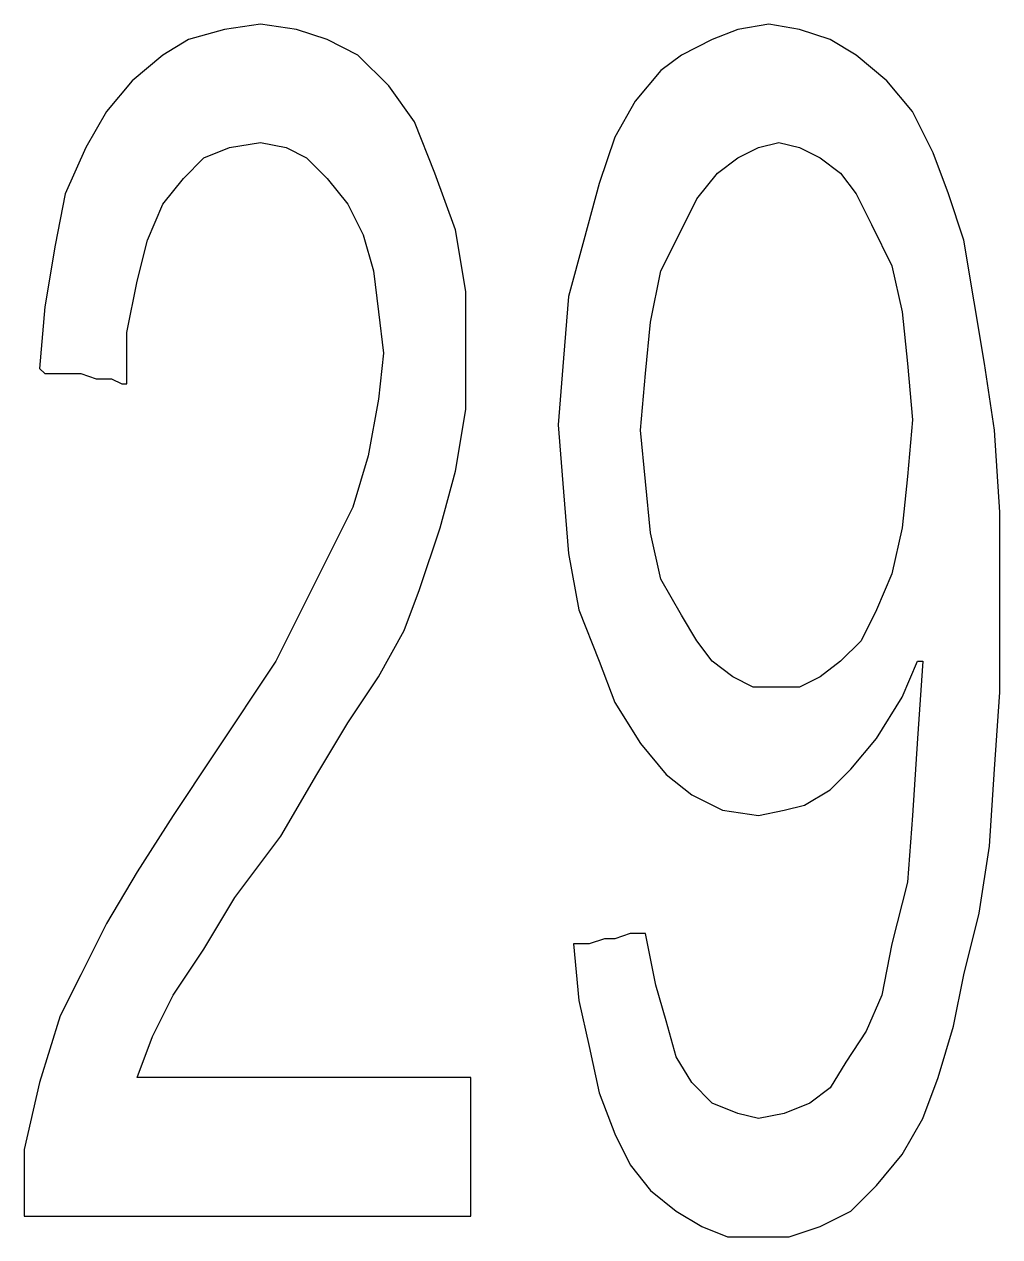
# Model space of a CAD drawing. Header units: centimetres. Extents: x -21.3 to 5.3, y 0.3 to 10.2.
# Drawn here: x -2.915 to -2.433, y 3.786 to 4.386 of the extents above; entities that cross this region are included whole.
import ezdxf

# ---------------------------------------------------------------- set-up
doc = ezdxf.new("R2010")
doc.units = ezdxf.units.CM
doc.header["$MEASUREMENT"] = 0
doc.layers.add('Layer 1', color=7, linetype='Continuous')

msp = doc.modelspace()

# ---------------------------------------------------------------- linework, layer by layer
at = {"layer": 'Layer 1', "color": 1}
for points, knots in [([(-2.6944, 3.79649), (-2.6944, 3.79649), (-2.69694, 3.79649), (-2.69694, 3.79649), (-2.69694, 3.79649), (-2.69694, 3.79649), (-2.70456, 3.79649), (-2.70456, 3.79649), (-2.70456, 3.79649), (-2.70456, 3.79649), (-2.71218, 3.79649), (-2.71218, 3.79649), (-2.71218, 3.79649), (-2.71218, 3.79649), (-2.72742, 3.79649), (-2.72742, 3.79649), (-2.72742, 3.79649), (-2.72742, 3.79649), (-2.74266, 3.79649), (-2.74266, 3.79649), (-2.74266, 3.79649), (-2.74266, 3.79649), (-2.7579, 3.79649), (-2.7579, 3.79649), (-2.7579, 3.79649), (-2.7579, 3.79649), (-2.77822, 3.79649), (-2.77822, 3.79649), (-2.77822, 3.79649), (-2.77822, 3.79649), (-2.79346, 3.79649), (-2.79346, 3.79649), (-2.79346, 3.79649), (-2.79346, 3.79649), (-2.81378, 3.79649), (-2.81378, 3.79649), (-2.81378, 3.79649), (-2.81378, 3.79649), (-2.8341, 3.79649), (-2.8341, 3.79649), (-2.8341, 3.79649), (-2.8341, 3.79649), (-2.85188, 3.79649), (-2.85188, 3.79649), (-2.85188, 3.79649), (-2.85188, 3.79649), (-2.86966, 3.79649), (-2.86966, 3.79649), (-2.86966, 3.79649), (-2.86966, 3.79649), (-2.8849, 3.79649), (-2.8849, 3.79649), (-2.8849, 3.79649), (-2.8849, 3.79649), (-2.8976, 3.79649), (-2.8976, 3.79649), (-2.8976, 3.79649), (-2.8976, 3.79649), (-2.90776, 3.79649), (-2.90776, 3.79649), (-2.90776, 3.79649), (-2.90776, 3.79649), (-2.91284, 3.79649), (-2.91284, 3.79649), (-2.91284, 3.79649), (-2.91284, 3.79649), (-2.91538, 3.79649), (-2.91538, 3.79649), (-2.91538, 3.79649), (-2.91538, 3.79649), (-2.91538, 3.79649), (-2.91538, 3.79649), (-2.91538, 3.79649), (-2.91538, 3.79649), (-2.91538, 3.82951), (-2.91538, 3.82951), (-2.91538, 3.82951), (-2.91538, 3.82951), (-2.90776, 3.86253), (-2.90776, 3.86253), (-2.90776, 3.86253), (-2.90776, 3.86253), (-2.8976, 3.89555), (-2.8976, 3.89555), (-2.8976, 3.89555), (-2.8976, 3.89555), (-2.8976, 3.89555), (-2.8976, 3.89555), (-2.8976, 3.89555), (-2.8976, 3.89555), (-2.88744, 3.91587), (-2.88744, 3.91587), (-2.88744, 3.91587), (-2.88744, 3.91587), (-2.87474, 3.94127), (-2.87474, 3.94127), (-2.87474, 3.94127), (-2.87474, 3.94127), (-2.8595, 3.96667), (-2.8595, 3.96667), (-2.8595, 3.96667), (-2.8595, 3.96667), (-2.84172, 3.99461), (-2.84172, 3.99461), (-2.84172, 3.99461), (-2.84172, 3.99461), (-2.8214, 4.02509), (-2.8214, 4.02509), (-2.8214, 4.02509), (-2.8214, 4.02509), (-2.8214, 4.02509), (-2.8214, 4.02509), (-2.8214, 4.02509), (-2.8214, 4.02509), (-2.79092, 4.07081), (-2.79092, 4.07081), (-2.79092, 4.07081), (-2.79092, 4.07081), (-2.76552, 4.12161), (-2.76552, 4.12161), (-2.76552, 4.12161), (-2.76552, 4.12161), (-2.76552, 4.12161), (-2.76552, 4.12161), (-2.76552, 4.12161), (-2.76552, 4.12161), (-2.75282, 4.14701), (-2.75282, 4.14701), (-2.75282, 4.14701), (-2.75282, 4.14701), (-2.7452, 4.17241), (-2.7452, 4.17241), (-2.7452, 4.17241), (-2.7452, 4.17241), (-2.74012, 4.20035), (-2.74012, 4.20035), (-2.74012, 4.20035), (-2.74012, 4.20035), (-2.73758, 4.22321), (-2.73758, 4.22321), (-2.73758, 4.22321), (-2.73758, 4.22321), (-2.73758, 4.22321), (-2.73758, 4.22321), (-2.73758, 4.22321), (-2.73758, 4.22321), (-2.74012, 4.24353), (-2.74012, 4.24353), (-2.74012, 4.24353), (-2.74012, 4.24353), (-2.74266, 4.26385), (-2.74266, 4.26385), (-2.74266, 4.26385), (-2.74266, 4.26385), (-2.74774, 4.28163), (-2.74774, 4.28163), (-2.74774, 4.28163), (-2.74774, 4.28163), (-2.75536, 4.29687), (-2.75536, 4.29687), (-2.75536, 4.29687), (-2.75536, 4.29687), (-2.75536, 4.29687), (-2.75536, 4.29687), (-2.75536, 4.29687), (-2.75536, 4.29687), (-2.76552, 4.30957), (-2.76552, 4.30957), (-2.76552, 4.30957), (-2.76552, 4.30957), (-2.77568, 4.31973), (-2.77568, 4.31973), (-2.77568, 4.31973), (-2.77568, 4.31973), (-2.78584, 4.32481), (-2.78584, 4.32481), (-2.78584, 4.32481), (-2.78584, 4.32481), (-2.79854, 4.32735), (-2.79854, 4.32735), (-2.79854, 4.32735), (-2.79854, 4.32735), (-2.79854, 4.32735), (-2.79854, 4.32735), (-2.79854, 4.32735), (-2.79854, 4.32735), (-2.81378, 4.32481), (-2.81378, 4.32481), (-2.81378, 4.32481), (-2.81378, 4.32481), (-2.82648, 4.31973), (-2.82648, 4.31973), (-2.82648, 4.31973), (-2.82648, 4.31973), (-2.83664, 4.30957), (-2.83664, 4.30957), (-2.83664, 4.30957), (-2.83664, 4.30957), (-2.8468, 4.29687), (-2.8468, 4.29687), (-2.8468, 4.29687), (-2.8468, 4.29687), (-2.8468, 4.29687), (-2.8468, 4.29687), (-2.8468, 4.29687), (-2.8468, 4.29687), (-2.85442, 4.27909), (-2.85442, 4.27909), (-2.85442, 4.27909), (-2.85442, 4.27909), (-2.8595, 4.25877), (-2.8595, 4.25877), (-2.8595, 4.25877), (-2.8595, 4.25877), (-2.86458, 4.23337), (-2.86458, 4.23337), (-2.86458, 4.23337), (-2.86458, 4.23337), (-2.86458, 4.20797), (-2.86458, 4.20797), (-2.86458, 4.20797), (-2.86458, 4.20797), (-2.86458, 4.20797), (-2.86458, 4.20797), (-2.86458, 4.20797), (-2.86458, 4.20797), (-2.86712, 4.20797), (-2.86712, 4.20797), (-2.86712, 4.20797), (-2.86712, 4.20797), (-2.8722, 4.21051), (-2.8722, 4.21051), (-2.8722, 4.21051), (-2.8722, 4.21051), (-2.87982, 4.21051), (-2.87982, 4.21051), (-2.87982, 4.21051), (-2.87982, 4.21051), (-2.88744, 4.21305), (-2.88744, 4.21305), (-2.88744, 4.21305), (-2.88744, 4.21305), (-2.89506, 4.21305), (-2.89506, 4.21305), (-2.89506, 4.21305), (-2.89506, 4.21305), (-2.90268, 4.21305), (-2.90268, 4.21305), (-2.90268, 4.21305), (-2.90268, 4.21305), (-2.90522, 4.21305), (-2.90522, 4.21305), (-2.90522, 4.21305), (-2.90522, 4.21305), (-2.90776, 4.21559), (-2.90776, 4.21559), (-2.90776, 4.21559), (-2.90776, 4.21559), (-2.90776, 4.21559), (-2.90776, 4.21559), (-2.90776, 4.21559), (-2.90776, 4.21559), (-2.90522, 4.24607), (-2.90522, 4.24607), (-2.90522, 4.24607), (-2.90522, 4.24607), (-2.90014, 4.27655), (-2.90014, 4.27655), (-2.90014, 4.27655), (-2.90014, 4.27655), (-2.89506, 4.30195), (-2.89506, 4.30195), (-2.89506, 4.30195), (-2.89506, 4.30195), (-2.8849, 4.32481), (-2.8849, 4.32481), (-2.8849, 4.32481), (-2.8849, 4.32481), (-2.87474, 4.34259), (-2.87474, 4.34259), (-2.87474, 4.34259), (-2.87474, 4.34259), (-2.87474, 4.34259), (-2.87474, 4.34259), (-2.87474, 4.34259), (-2.87474, 4.34259), (-2.86204, 4.35783), (-2.86204, 4.35783), (-2.86204, 4.35783), (-2.86204, 4.35783), (-2.8468, 4.37053), (-2.8468, 4.37053), (-2.8468, 4.37053), (-2.8468, 4.37053), (-2.8341, 4.37815), (-2.8341, 4.37815), (-2.8341, 4.37815), (-2.8341, 4.37815), (-2.81632, 4.38323), (-2.81632, 4.38323), (-2.81632, 4.38323), (-2.81632, 4.38323), (-2.79854, 4.38577), (-2.79854, 4.38577), (-2.79854, 4.38577), (-2.79854, 4.38577), (-2.79854, 4.38577), (-2.79854, 4.38577), (-2.79854, 4.38577), (-2.79854, 4.38577), (-2.78076, 4.38323), (-2.78076, 4.38323), (-2.78076, 4.38323), (-2.78076, 4.38323), (-2.76552, 4.37815), (-2.76552, 4.37815), (-2.76552, 4.37815), (-2.76552, 4.37815), (-2.75028, 4.37053), (-2.75028, 4.37053), (-2.75028, 4.37053), (-2.75028, 4.37053), (-2.73504, 4.35529), (-2.73504, 4.35529), (-2.73504, 4.35529), (-2.73504, 4.35529), (-2.72234, 4.33751), (-2.72234, 4.33751), (-2.72234, 4.33751), (-2.72234, 4.33751), (-2.72234, 4.33751), (-2.72234, 4.33751), (-2.72234, 4.33751), (-2.72234, 4.33751), (-2.71218, 4.31211), (-2.71218, 4.31211), (-2.71218, 4.31211), (-2.71218, 4.31211), (-2.70202, 4.28417), (-2.70202, 4.28417), (-2.70202, 4.28417), (-2.70202, 4.28417), (-2.69694, 4.25369), (-2.69694, 4.25369), (-2.69694, 4.25369), (-2.69694, 4.25369), (-2.69694, 4.22067), (-2.69694, 4.22067), (-2.69694, 4.22067), (-2.69694, 4.22067), (-2.69694, 4.22067), (-2.69694, 4.22067), (-2.69694, 4.22067), (-2.69694, 4.22067), (-2.69694, 4.19527), (-2.69694, 4.19527), (-2.69694, 4.19527), (-2.69694, 4.19527), (-2.70202, 4.16479), (-2.70202, 4.16479), (-2.70202, 4.16479), (-2.70202, 4.16479), (-2.70964, 4.13685), (-2.70964, 4.13685), (-2.70964, 4.13685), (-2.70964, 4.13685), (-2.7198, 4.10637), (-2.7198, 4.10637), (-2.7198, 4.10637), (-2.7198, 4.10637), (-2.7198, 4.10637), (-2.7198, 4.10637), (-2.7198, 4.10637), (-2.7198, 4.10637), (-2.72742, 4.08605), (-2.72742, 4.08605), (-2.72742, 4.08605), (-2.72742, 4.08605), (-2.74012, 4.06319), (-2.74012, 4.06319), (-2.74012, 4.06319), (-2.74012, 4.06319), (-2.75536, 4.04033), (-2.75536, 4.04033), (-2.75536, 4.04033), (-2.75536, 4.04033), (-2.7706, 4.01493), (-2.7706, 4.01493), (-2.7706, 4.01493), (-2.7706, 4.01493), (-2.78838, 3.98445), (-2.78838, 3.98445), (-2.78838, 3.98445), (-2.78838, 3.98445), (-2.81124, 3.95397), (-2.81124, 3.95397), (-2.81124, 3.95397), (-2.81124, 3.95397), (-2.81124, 3.95397), (-2.81124, 3.95397), (-2.81124, 3.95397), (-2.81124, 3.95397), (-2.81124, 3.95397), (-2.81124, 3.95397), (-2.81124, 3.95397), (-2.81124, 3.95397), (-2.82648, 3.92857), (-2.82648, 3.92857), (-2.82648, 3.92857), (-2.82648, 3.92857), (-2.84172, 3.90571), (-2.84172, 3.90571), (-2.84172, 3.90571), (-2.84172, 3.90571), (-2.85188, 3.88539), (-2.85188, 3.88539), (-2.85188, 3.88539), (-2.85188, 3.88539), (-2.8595, 3.86507), (-2.8595, 3.86507), (-2.8595, 3.86507), (-2.8595, 3.86507), (-2.8595, 3.86507), (-2.8595, 3.86507), (-2.8595, 3.86507), (-2.8595, 3.86507), (-2.85696, 3.86507), (-2.85696, 3.86507), (-2.85696, 3.86507), (-2.85696, 3.86507), (-2.84934, 3.86507), (-2.84934, 3.86507), (-2.84934, 3.86507), (-2.84934, 3.86507), (-2.84172, 3.86507), (-2.84172, 3.86507), (-2.84172, 3.86507), (-2.84172, 3.86507), (-2.82902, 3.86507), (-2.82902, 3.86507), (-2.82902, 3.86507), (-2.82902, 3.86507), (-2.81632, 3.86507), (-2.81632, 3.86507), (-2.81632, 3.86507), (-2.81632, 3.86507), (-2.80108, 3.86507), (-2.80108, 3.86507), (-2.80108, 3.86507), (-2.80108, 3.86507), (-2.7833, 3.86507), (-2.7833, 3.86507), (-2.7833, 3.86507), (-2.7833, 3.86507), (-2.7706, 3.86507), (-2.7706, 3.86507), (-2.7706, 3.86507), (-2.7706, 3.86507), (-2.75282, 3.86507), (-2.75282, 3.86507), (-2.75282, 3.86507), (-2.75282, 3.86507), (-2.73758, 3.86507), (-2.73758, 3.86507), (-2.73758, 3.86507), (-2.73758, 3.86507), (-2.72488, 3.86507), (-2.72488, 3.86507), (-2.72488, 3.86507), (-2.72488, 3.86507), (-2.71218, 3.86507), (-2.71218, 3.86507), (-2.71218, 3.86507), (-2.71218, 3.86507), (-2.70202, 3.86507), (-2.70202, 3.86507), (-2.70202, 3.86507), (-2.70202, 3.86507), (-2.69694, 3.86507), (-2.69694, 3.86507), (-2.69694, 3.86507), (-2.69694, 3.86507), (-2.6944, 3.86507), (-2.6944, 3.86507), (-2.6944, 3.86507), (-2.6944, 3.86507), (-2.6944, 3.86507), (-2.6944, 3.86507), (-2.6944, 3.86507), (-2.6944, 3.86507), (-2.6944, 3.86507), (-2.6944, 3.86507), (-2.6944, 3.86507), (-2.6944, 3.86507), (-2.6944, 3.86507), (-2.6944, 3.86507), (-2.6944, 3.86507), (-2.6944, 3.86507), (-2.6944, 3.85999), (-2.6944, 3.85999), (-2.6944, 3.85999), (-2.6944, 3.85999), (-2.6944, 3.84983), (-2.6944, 3.84983), (-2.6944, 3.84983), (-2.6944, 3.84983), (-2.6944, 3.84221), (-2.6944, 3.84221), (-2.6944, 3.84221), (-2.6944, 3.84221), (-2.6944, 3.83205), (-2.6944, 3.83205), (-2.6944, 3.83205), (-2.6944, 3.83205), (-2.6944, 3.81935), (-2.6944, 3.81935), (-2.6944, 3.81935), (-2.6944, 3.81935), (-2.6944, 3.81173), (-2.6944, 3.81173), (-2.6944, 3.81173), (-2.6944, 3.81173), (-2.6944, 3.80157), (-2.6944, 3.80157), (-2.6944, 3.80157), (-2.6944, 3.80157), (-2.6944, 3.79649), (-2.6944, 3.79649), (-2.6944, 3.79649), (-2.6944, 3.79649), (-2.6944, 3.79649), (-2.6944, 3.79649), (-2.6944, 3.79649), (-2.6944, 3.79649), (-2.6944, 3.79649), (-2.6944, 3.79649)], [0, 0, 0, 0, 0.007463, 0.007463, 0.007463, 0.007463, 0.014925, 0.014925, 0.014925, 0.014925, 0.022388, 0.022388, 0.022388, 0.022388, 0.029851, 0.029851, 0.029851, 0.029851, 0.037313, 0.037313, 0.037313, 0.037313, 0.044776, 0.044776, 0.044776, 0.044776, 0.052239, 0.052239, 0.052239, 0.052239, 0.059701, 0.059701, 0.059701, 0.059701, 0.067164, 0.067164, 0.067164, 0.067164, 0.074627, 0.074627, 0.074627, 0.074627, 0.08209, 0.08209, 0.08209, 0.08209, 0.089552, 0.089552, 0.089552, 0.089552, 0.097015, 0.097015, 0.097015, 0.097015, 0.104478, 0.104478, 0.104478, 0.104478, 0.11194, 0.11194, 0.11194, 0.11194, 0.119403, 0.119403, 0.119403, 0.119403, 0.126866, 0.126866, 0.126866, 0.126866, 0.134328, 0.134328, 0.134328, 0.134328, 0.141791, 0.141791, 0.141791, 0.141791, 0.149254, 0.149254, 0.149254, 0.149254, 0.156716, 0.156716, 0.156716, 0.156716, 0.164179, 0.164179, 0.164179, 0.164179, 0.171642, 0.171642, 0.171642, 0.171642, 0.179104, 0.179104, 0.179104, 0.179104, 0.186567, 0.186567, 0.186567, 0.186567, 0.19403, 0.19403, 0.19403, 0.19403, 0.201493, 0.201493, 0.201493, 0.201493, 0.208955, 0.208955, 0.208955, 0.208955, 0.216418, 0.216418, 0.216418, 0.216418, 0.223881, 0.223881, 0.223881, 0.223881, 0.231343, 0.231343, 0.231343, 0.231343, 0.238806, 0.238806, 0.238806, 0.238806, 0.246269, 0.246269, 0.246269, 0.246269, 0.253731, 0.253731, 0.253731, 0.253731, 0.261194, 0.261194, 0.261194, 0.261194, 0.268657, 0.268657, 0.268657, 0.268657, 0.276119, 0.276119, 0.276119, 0.276119, 0.283582, 0.283582, 0.283582, 0.283582, 0.291045, 0.291045, 0.291045, 0.291045, 0.298507, 0.298507, 0.298507, 0.298507, 0.30597, 0.30597, 0.30597, 0.30597, 0.313433, 0.313433, 0.313433, 0.313433, 0.320896, 0.320896, 0.320896, 0.320896, 0.328358, 0.328358, 0.328358, 0.328358, 0.335821, 0.335821, 0.335821, 0.335821, 0.343284, 0.343284, 0.343284, 0.343284, 0.350746, 0.350746, 0.350746, 0.350746, 0.358209, 0.358209, 0.358209, 0.358209, 0.365672, 0.365672, 0.365672, 0.365672, 0.373134, 0.373134, 0.373134, 0.373134, 0.380597, 0.380597, 0.380597, 0.380597, 0.38806, 0.38806, 0.38806, 0.38806, 0.395522, 0.395522, 0.395522, 0.395522, 0.402985, 0.402985, 0.402985, 0.402985, 0.410448, 0.410448, 0.410448, 0.410448, 0.41791, 0.41791, 0.41791, 0.41791, 0.425373, 0.425373, 0.425373, 0.425373, 0.432836, 0.432836, 0.432836, 0.432836, 0.440299, 0.440299, 0.440299, 0.440299, 0.447761, 0.447761, 0.447761, 0.447761, 0.455224, 0.455224, 0.455224, 0.455224, 0.462687, 0.462687, 0.462687, 0.462687, 0.470149, 0.470149, 0.470149, 0.470149, 0.477612, 0.477612, 0.477612, 0.477612, 0.485075, 0.485075, 0.485075, 0.485075, 0.492537, 0.492537, 0.492537, 0.492537, 0.5, 0.5, 0.5, 0.5, 0.507463, 0.507463, 0.507463, 0.507463, 0.514925, 0.514925, 0.514925, 0.514925, 0.522388, 0.522388, 0.522388, 0.522388, 0.529851, 0.529851, 0.529851, 0.529851, 0.537313, 0.537313, 0.537313, 0.537313, 0.544776, 0.544776, 0.544776, 0.544776, 0.552239, 0.552239, 0.552239, 0.552239, 0.559701, 0.559701, 0.559701, 0.559701, 0.567164, 0.567164, 0.567164, 0.567164, 0.574627, 0.574627, 0.574627, 0.574627, 0.58209, 0.58209, 0.58209, 0.58209, 0.589552, 0.589552, 0.589552, 0.589552, 0.597015, 0.597015, 0.597015, 0.597015, 0.604478, 0.604478, 0.604478, 0.604478, 0.61194, 0.61194, 0.61194, 0.61194, 0.619403, 0.619403, 0.619403, 0.619403, 0.626866, 0.626866, 0.626866, 0.626866, 0.634328, 0.634328, 0.634328, 0.634328, 0.641791, 0.641791, 0.641791, 0.641791, 0.649254, 0.649254, 0.649254, 0.649254, 0.656716, 0.656716, 0.656716, 0.656716, 0.664179, 0.664179, 0.664179, 0.664179, 0.671642, 0.671642, 0.671642, 0.671642, 0.679104, 0.679104, 0.679104, 0.679104, 0.686567, 0.686567, 0.686567, 0.686567, 0.69403, 0.69403, 0.69403, 0.69403, 0.701493, 0.701493, 0.701493, 0.701493, 0.708955, 0.708955, 0.708955, 0.708955, 0.716418, 0.716418, 0.716418, 0.716418, 0.723881, 0.723881, 0.723881, 0.723881, 0.731343, 0.731343, 0.731343, 0.731343, 0.738806, 0.738806, 0.738806, 0.738806, 0.746269, 0.746269, 0.746269, 0.746269, 0.753731, 0.753731, 0.753731, 0.753731, 0.761194, 0.761194, 0.761194, 0.761194, 0.768657, 0.768657, 0.768657, 0.768657, 0.776119, 0.776119, 0.776119, 0.776119, 0.783582, 0.783582, 0.783582, 0.783582, 0.791045, 0.791045, 0.791045, 0.791045, 0.798507, 0.798507, 0.798507, 0.798507, 0.80597, 0.80597, 0.80597, 0.80597, 0.813433, 0.813433, 0.813433, 0.813433, 0.820896, 0.820896, 0.820896, 0.820896, 0.828358, 0.828358, 0.828358, 0.828358, 0.835821, 0.835821, 0.835821, 0.835821, 0.843284, 0.843284, 0.843284, 0.843284, 0.850746, 0.850746, 0.850746, 0.850746, 0.858209, 0.858209, 0.858209, 0.858209, 0.865672, 0.865672, 0.865672, 0.865672, 0.873134, 0.873134, 0.873134, 0.873134, 0.880597, 0.880597, 0.880597, 0.880597, 0.88806, 0.88806, 0.88806, 0.88806, 0.895522, 0.895522, 0.895522, 0.895522, 0.902985, 0.902985, 0.902985, 0.902985, 0.910448, 0.910448, 0.910448, 0.910448, 0.91791, 0.91791, 0.91791, 0.91791, 0.925373, 0.925373, 0.925373, 0.925373, 0.932836, 0.932836, 0.932836, 0.932836, 0.940299, 0.940299, 0.940299, 0.940299, 0.947761, 0.947761, 0.947761, 0.947761, 0.955224, 0.955224, 0.955224, 0.955224, 0.962687, 0.962687, 0.962687, 0.962687, 0.970149, 0.970149, 0.970149, 0.970149, 0.977612, 0.977612, 0.977612, 0.977612, 0.985075, 0.985075, 0.985075, 0.985075, 0.992537, 0.992537, 0.992537, 0.992537, 1, 1, 1, 1]), ([(-2.47342, 4.07081), (-2.47342, 4.07081), (-2.48104, 4.05303), (-2.48104, 4.05303), (-2.48104, 4.05303), (-2.48104, 4.05303), (-2.49374, 4.03271), (-2.49374, 4.03271), (-2.49374, 4.03271), (-2.49374, 4.03271), (-2.50644, 4.01747), (-2.50644, 4.01747), (-2.50644, 4.01747), (-2.50644, 4.01747), (-2.50644, 4.01747), (-2.50644, 4.01747), (-2.50644, 4.01747), (-2.50644, 4.01747), (-2.5166, 4.00731), (-2.5166, 4.00731), (-2.5166, 4.00731), (-2.5166, 4.00731), (-2.5293, 3.99969), (-2.5293, 3.99969), (-2.5293, 3.99969), (-2.5293, 3.99969), (-2.53946, 3.99715), (-2.53946, 3.99715), (-2.53946, 3.99715), (-2.53946, 3.99715), (-2.55216, 3.99461), (-2.55216, 3.99461), (-2.55216, 3.99461), (-2.55216, 3.99461), (-2.55216, 3.99461), (-2.55216, 3.99461), (-2.55216, 3.99461), (-2.55216, 3.99461), (-2.56994, 3.99715), (-2.56994, 3.99715), (-2.56994, 3.99715), (-2.56994, 3.99715), (-2.58518, 4.00477), (-2.58518, 4.00477), (-2.58518, 4.00477), (-2.58518, 4.00477), (-2.59788, 4.01493), (-2.59788, 4.01493), (-2.59788, 4.01493), (-2.59788, 4.01493), (-2.61058, 4.03017), (-2.61058, 4.03017), (-2.61058, 4.03017), (-2.61058, 4.03017), (-2.62328, 4.05049), (-2.62328, 4.05049), (-2.62328, 4.05049), (-2.62328, 4.05049), (-2.62328, 4.05049), (-2.62328, 4.05049), (-2.62328, 4.05049), (-2.62328, 4.05049), (-2.6309, 4.07081), (-2.6309, 4.07081), (-2.6309, 4.07081), (-2.6309, 4.07081), (-2.64106, 4.09621), (-2.64106, 4.09621), (-2.64106, 4.09621), (-2.64106, 4.09621), (-2.64614, 4.12415), (-2.64614, 4.12415), (-2.64614, 4.12415), (-2.64614, 4.12415), (-2.64868, 4.15463), (-2.64868, 4.15463), (-2.64868, 4.15463), (-2.64868, 4.15463), (-2.65122, 4.18765), (-2.65122, 4.18765), (-2.65122, 4.18765), (-2.65122, 4.18765), (-2.65122, 4.18765), (-2.65122, 4.18765), (-2.65122, 4.18765), (-2.65122, 4.18765), (-2.64868, 4.22067), (-2.64868, 4.22067), (-2.64868, 4.22067), (-2.64868, 4.22067), (-2.64614, 4.25115), (-2.64614, 4.25115), (-2.64614, 4.25115), (-2.64614, 4.25115), (-2.63852, 4.27909), (-2.63852, 4.27909), (-2.63852, 4.27909), (-2.63852, 4.27909), (-2.6309, 4.30703), (-2.6309, 4.30703), (-2.6309, 4.30703), (-2.6309, 4.30703), (-2.62328, 4.32989), (-2.62328, 4.32989), (-2.62328, 4.32989), (-2.62328, 4.32989), (-2.62328, 4.32989), (-2.62328, 4.32989), (-2.62328, 4.32989), (-2.62328, 4.32989), (-2.61312, 4.34767), (-2.61312, 4.34767), (-2.61312, 4.34767), (-2.61312, 4.34767), (-2.60042, 4.36291), (-2.60042, 4.36291), (-2.60042, 4.36291), (-2.60042, 4.36291), (-2.59026, 4.37053), (-2.59026, 4.37053), (-2.59026, 4.37053), (-2.59026, 4.37053), (-2.57502, 4.37815), (-2.57502, 4.37815), (-2.57502, 4.37815), (-2.57502, 4.37815), (-2.56232, 4.38323), (-2.56232, 4.38323), (-2.56232, 4.38323), (-2.56232, 4.38323), (-2.54708, 4.38577), (-2.54708, 4.38577), (-2.54708, 4.38577), (-2.54708, 4.38577), (-2.54708, 4.38577), (-2.54708, 4.38577), (-2.54708, 4.38577), (-2.54708, 4.38577), (-2.54708, 4.38577), (-2.54708, 4.38577), (-2.54708, 4.38577), (-2.54708, 4.38577), (-2.53184, 4.38323), (-2.53184, 4.38323), (-2.53184, 4.38323), (-2.53184, 4.38323), (-2.5166, 4.37815), (-2.5166, 4.37815), (-2.5166, 4.37815), (-2.5166, 4.37815), (-2.5039, 4.37053), (-2.5039, 4.37053), (-2.5039, 4.37053), (-2.5039, 4.37053), (-2.48866, 4.35783), (-2.48866, 4.35783), (-2.48866, 4.35783), (-2.48866, 4.35783), (-2.47596, 4.34259), (-2.47596, 4.34259), (-2.47596, 4.34259), (-2.47596, 4.34259), (-2.4658, 4.32227), (-2.4658, 4.32227), (-2.4658, 4.32227), (-2.4658, 4.32227), (-2.4658, 4.32227), (-2.4658, 4.32227), (-2.4658, 4.32227), (-2.4658, 4.32227), (-2.4658, 4.32227), (-2.4658, 4.32227), (-2.4658, 4.32227), (-2.4658, 4.32227), (-2.45818, 4.30195), (-2.45818, 4.30195), (-2.45818, 4.30195), (-2.45818, 4.30195), (-2.45056, 4.27909), (-2.45056, 4.27909), (-2.45056, 4.27909), (-2.45056, 4.27909), (-2.44548, 4.24861), (-2.44548, 4.24861), (-2.44548, 4.24861), (-2.44548, 4.24861), (-2.4404, 4.21813), (-2.4404, 4.21813), (-2.4404, 4.21813), (-2.4404, 4.21813), (-2.43532, 4.18511), (-2.43532, 4.18511), (-2.43532, 4.18511), (-2.43532, 4.18511), (-2.43278, 4.14447), (-2.43278, 4.14447), (-2.43278, 4.14447), (-2.43278, 4.14447), (-2.43278, 4.10129), (-2.43278, 4.10129), (-2.43278, 4.10129), (-2.43278, 4.10129), (-2.43278, 4.10129), (-2.43278, 4.10129), (-2.43278, 4.10129), (-2.43278, 4.10129), (-2.43278, 4.10129), (-2.43278, 4.10129), (-2.43278, 4.10129), (-2.43278, 4.10129), (-2.43278, 4.05557), (-2.43278, 4.05557), (-2.43278, 4.05557), (-2.43278, 4.05557), (-2.43532, 4.01747), (-2.43532, 4.01747), (-2.43532, 4.01747), (-2.43532, 4.01747), (-2.43786, 3.97937), (-2.43786, 3.97937), (-2.43786, 3.97937), (-2.43786, 3.97937), (-2.44294, 3.94635), (-2.44294, 3.94635), (-2.44294, 3.94635), (-2.44294, 3.94635), (-2.45056, 3.91587), (-2.45056, 3.91587), (-2.45056, 3.91587), (-2.45056, 3.91587), (-2.45564, 3.89047), (-2.45564, 3.89047), (-2.45564, 3.89047), (-2.45564, 3.89047), (-2.46326, 3.86507), (-2.46326, 3.86507), (-2.46326, 3.86507), (-2.46326, 3.86507), (-2.46326, 3.86507), (-2.46326, 3.86507), (-2.46326, 3.86507), (-2.46326, 3.86507), (-2.46326, 3.86507), (-2.46326, 3.86507), (-2.46326, 3.86507), (-2.46326, 3.86507), (-2.47088, 3.84475), (-2.47088, 3.84475), (-2.47088, 3.84475), (-2.47088, 3.84475), (-2.48104, 3.82697), (-2.48104, 3.82697), (-2.48104, 3.82697), (-2.48104, 3.82697), (-2.49374, 3.81173), (-2.49374, 3.81173), (-2.49374, 3.81173), (-2.49374, 3.81173), (-2.50644, 3.79903), (-2.50644, 3.79903), (-2.50644, 3.79903), (-2.50644, 3.79903), (-2.52168, 3.79141), (-2.52168, 3.79141), (-2.52168, 3.79141), (-2.52168, 3.79141), (-2.53692, 3.78633), (-2.53692, 3.78633), (-2.53692, 3.78633), (-2.53692, 3.78633), (-2.55216, 3.78633), (-2.55216, 3.78633), (-2.55216, 3.78633), (-2.55216, 3.78633), (-2.55216, 3.78633), (-2.55216, 3.78633), (-2.55216, 3.78633), (-2.55216, 3.78633), (-2.55216, 3.78633), (-2.55216, 3.78633), (-2.55216, 3.78633), (-2.55216, 3.78633), (-2.5674, 3.78633), (-2.5674, 3.78633), (-2.5674, 3.78633), (-2.5674, 3.78633), (-2.5801, 3.79141), (-2.5801, 3.79141), (-2.5801, 3.79141), (-2.5801, 3.79141), (-2.5928, 3.79903), (-2.5928, 3.79903), (-2.5928, 3.79903), (-2.5928, 3.79903), (-2.6055, 3.80919), (-2.6055, 3.80919), (-2.6055, 3.80919), (-2.6055, 3.80919), (-2.61566, 3.82189), (-2.61566, 3.82189), (-2.61566, 3.82189), (-2.61566, 3.82189), (-2.61566, 3.82189), (-2.61566, 3.82189), (-2.61566, 3.82189), (-2.61566, 3.82189), (-2.62328, 3.83713), (-2.62328, 3.83713), (-2.62328, 3.83713), (-2.62328, 3.83713), (-2.6309, 3.85745), (-2.6309, 3.85745), (-2.6309, 3.85745), (-2.6309, 3.85745), (-2.63598, 3.88031), (-2.63598, 3.88031), (-2.63598, 3.88031), (-2.63598, 3.88031), (-2.64106, 3.90317), (-2.64106, 3.90317), (-2.64106, 3.90317), (-2.64106, 3.90317), (-2.6436, 3.93111), (-2.6436, 3.93111), (-2.6436, 3.93111), (-2.6436, 3.93111), (-2.6436, 3.93111), (-2.6436, 3.93111), (-2.6436, 3.93111), (-2.6436, 3.93111), (-2.64106, 3.93111), (-2.64106, 3.93111), (-2.64106, 3.93111), (-2.64106, 3.93111), (-2.63598, 3.93111), (-2.63598, 3.93111), (-2.63598, 3.93111), (-2.63598, 3.93111), (-2.62836, 3.93365), (-2.62836, 3.93365), (-2.62836, 3.93365), (-2.62836, 3.93365), (-2.62328, 3.93365), (-2.62328, 3.93365), (-2.62328, 3.93365), (-2.62328, 3.93365), (-2.61566, 3.93619), (-2.61566, 3.93619), (-2.61566, 3.93619), (-2.61566, 3.93619), (-2.60804, 3.93619), (-2.60804, 3.93619), (-2.60804, 3.93619), (-2.60804, 3.93619), (-2.60804, 3.93619), (-2.60804, 3.93619), (-2.60804, 3.93619), (-2.60804, 3.93619), (-2.60804, 3.93619), (-2.60804, 3.93619), (-2.60804, 3.93619), (-2.60804, 3.93619), (-2.60804, 3.93619), (-2.60804, 3.93619), (-2.60804, 3.93619), (-2.60804, 3.93619), (-2.60296, 3.91079), (-2.60296, 3.91079), (-2.60296, 3.91079), (-2.60296, 3.91079), (-2.59788, 3.89301), (-2.59788, 3.89301), (-2.59788, 3.89301), (-2.59788, 3.89301), (-2.5928, 3.87523), (-2.5928, 3.87523), (-2.5928, 3.87523), (-2.5928, 3.87523), (-2.58518, 3.86253), (-2.58518, 3.86253), (-2.58518, 3.86253), (-2.58518, 3.86253), (-2.57502, 3.85237), (-2.57502, 3.85237), (-2.57502, 3.85237), (-2.57502, 3.85237), (-2.56232, 3.84729), (-2.56232, 3.84729), (-2.56232, 3.84729), (-2.56232, 3.84729), (-2.55216, 3.84475), (-2.55216, 3.84475), (-2.55216, 3.84475), (-2.55216, 3.84475), (-2.55216, 3.84475), (-2.55216, 3.84475), (-2.55216, 3.84475), (-2.55216, 3.84475), (-2.55216, 3.84475), (-2.55216, 3.84475), (-2.55216, 3.84475), (-2.55216, 3.84475), (-2.53946, 3.84729), (-2.53946, 3.84729), (-2.53946, 3.84729), (-2.53946, 3.84729), (-2.52676, 3.85237), (-2.52676, 3.85237), (-2.52676, 3.85237), (-2.52676, 3.85237), (-2.5166, 3.85999), (-2.5166, 3.85999), (-2.5166, 3.85999), (-2.5166, 3.85999), (-2.50898, 3.87269), (-2.50898, 3.87269), (-2.50898, 3.87269), (-2.50898, 3.87269), (-2.49882, 3.88793), (-2.49882, 3.88793), (-2.49882, 3.88793), (-2.49882, 3.88793), (-2.4912, 3.90571), (-2.4912, 3.90571), (-2.4912, 3.90571), (-2.4912, 3.90571), (-2.4912, 3.90571), (-2.4912, 3.90571), (-2.4912, 3.90571), (-2.4912, 3.90571), (-2.4912, 3.90571), (-2.4912, 3.90571), (-2.4912, 3.90571), (-2.4912, 3.90571), (-2.48612, 3.93111), (-2.48612, 3.93111), (-2.48612, 3.93111), (-2.48612, 3.93111), (-2.4785, 3.96159), (-2.4785, 3.96159), (-2.4785, 3.96159), (-2.4785, 3.96159), (-2.47596, 3.99461), (-2.47596, 3.99461), (-2.47596, 3.99461), (-2.47596, 3.99461), (-2.47342, 4.03271), (-2.47342, 4.03271), (-2.47342, 4.03271), (-2.47342, 4.03271), (-2.47088, 4.07081), (-2.47088, 4.07081), (-2.47088, 4.07081), (-2.47088, 4.07081), (-2.47088, 4.07081), (-2.47088, 4.07081), (-2.47088, 4.07081), (-2.47088, 4.07081), (-2.47342, 4.07081), (-2.47342, 4.07081), (-2.47342, 4.07081), (-2.47342, 4.07081), (-2.47342, 4.07081), (-2.47342, 4.07081)], [0, 0, 0, 0, 0.008621, 0.008621, 0.008621, 0.008621, 0.017241, 0.017241, 0.017241, 0.017241, 0.025862, 0.025862, 0.025862, 0.025862, 0.034483, 0.034483, 0.034483, 0.034483, 0.043103, 0.043103, 0.043103, 0.043103, 0.051724, 0.051724, 0.051724, 0.051724, 0.060345, 0.060345, 0.060345, 0.060345, 0.068966, 0.068966, 0.068966, 0.068966, 0.077586, 0.077586, 0.077586, 0.077586, 0.086207, 0.086207, 0.086207, 0.086207, 0.094828, 0.094828, 0.094828, 0.094828, 0.103448, 0.103448, 0.103448, 0.103448, 0.112069, 0.112069, 0.112069, 0.112069, 0.12069, 0.12069, 0.12069, 0.12069, 0.12931, 0.12931, 0.12931, 0.12931, 0.137931, 0.137931, 0.137931, 0.137931, 0.146552, 0.146552, 0.146552, 0.146552, 0.155172, 0.155172, 0.155172, 0.155172, 0.163793, 0.163793, 0.163793, 0.163793, 0.172414, 0.172414, 0.172414, 0.172414, 0.181034, 0.181034, 0.181034, 0.181034, 0.189655, 0.189655, 0.189655, 0.189655, 0.198276, 0.198276, 0.198276, 0.198276, 0.206897, 0.206897, 0.206897, 0.206897, 0.215517, 0.215517, 0.215517, 0.215517, 0.224138, 0.224138, 0.224138, 0.224138, 0.232759, 0.232759, 0.232759, 0.232759, 0.241379, 0.241379, 0.241379, 0.241379, 0.25, 0.25, 0.25, 0.25, 0.258621, 0.258621, 0.258621, 0.258621, 0.267241, 0.267241, 0.267241, 0.267241, 0.275862, 0.275862, 0.275862, 0.275862, 0.284483, 0.284483, 0.284483, 0.284483, 0.293103, 0.293103, 0.293103, 0.293103, 0.301724, 0.301724, 0.301724, 0.301724, 0.310345, 0.310345, 0.310345, 0.310345, 0.318966, 0.318966, 0.318966, 0.318966, 0.327586, 0.327586, 0.327586, 0.327586, 0.336207, 0.336207, 0.336207, 0.336207, 0.344828, 0.344828, 0.344828, 0.344828, 0.353448, 0.353448, 0.353448, 0.353448, 0.362069, 0.362069, 0.362069, 0.362069, 0.37069, 0.37069, 0.37069, 0.37069, 0.37931, 0.37931, 0.37931, 0.37931, 0.387931, 0.387931, 0.387931, 0.387931, 0.396552, 0.396552, 0.396552, 0.396552, 0.405172, 0.405172, 0.405172, 0.405172, 0.413793, 0.413793, 0.413793, 0.413793, 0.422414, 0.422414, 0.422414, 0.422414, 0.431034, 0.431034, 0.431034, 0.431034, 0.439655, 0.439655, 0.439655, 0.439655, 0.448276, 0.448276, 0.448276, 0.448276, 0.456897, 0.456897, 0.456897, 0.456897, 0.465517, 0.465517, 0.465517, 0.465517, 0.474138, 0.474138, 0.474138, 0.474138, 0.482759, 0.482759, 0.482759, 0.482759, 0.491379, 0.491379, 0.491379, 0.491379, 0.5, 0.5, 0.5, 0.5, 0.508621, 0.508621, 0.508621, 0.508621, 0.517241, 0.517241, 0.517241, 0.517241, 0.525862, 0.525862, 0.525862, 0.525862, 0.534483, 0.534483, 0.534483, 0.534483, 0.543103, 0.543103, 0.543103, 0.543103, 0.551724, 0.551724, 0.551724, 0.551724, 0.560345, 0.560345, 0.560345, 0.560345, 0.568966, 0.568966, 0.568966, 0.568966, 0.577586, 0.577586, 0.577586, 0.577586, 0.586207, 0.586207, 0.586207, 0.586207, 0.594828, 0.594828, 0.594828, 0.594828, 0.603448, 0.603448, 0.603448, 0.603448, 0.612069, 0.612069, 0.612069, 0.612069, 0.62069, 0.62069, 0.62069, 0.62069, 0.62931, 0.62931, 0.62931, 0.62931, 0.637931, 0.637931, 0.637931, 0.637931, 0.646552, 0.646552, 0.646552, 0.646552, 0.655172, 0.655172, 0.655172, 0.655172, 0.663793, 0.663793, 0.663793, 0.663793, 0.672414, 0.672414, 0.672414, 0.672414, 0.681034, 0.681034, 0.681034, 0.681034, 0.689655, 0.689655, 0.689655, 0.689655, 0.698276, 0.698276, 0.698276, 0.698276, 0.706897, 0.706897, 0.706897, 0.706897, 0.715517, 0.715517, 0.715517, 0.715517, 0.724138, 0.724138, 0.724138, 0.724138, 0.732759, 0.732759, 0.732759, 0.732759, 0.741379, 0.741379, 0.741379, 0.741379, 0.75, 0.75, 0.75, 0.75, 0.758621, 0.758621, 0.758621, 0.758621, 0.767241, 0.767241, 0.767241, 0.767241, 0.775862, 0.775862, 0.775862, 0.775862, 0.784483, 0.784483, 0.784483, 0.784483, 0.793103, 0.793103, 0.793103, 0.793103, 0.801724, 0.801724, 0.801724, 0.801724, 0.810345, 0.810345, 0.810345, 0.810345, 0.818966, 0.818966, 0.818966, 0.818966, 0.827586, 0.827586, 0.827586, 0.827586, 0.836207, 0.836207, 0.836207, 0.836207, 0.844828, 0.844828, 0.844828, 0.844828, 0.853448, 0.853448, 0.853448, 0.853448, 0.862069, 0.862069, 0.862069, 0.862069, 0.87069, 0.87069, 0.87069, 0.87069, 0.87931, 0.87931, 0.87931, 0.87931, 0.887931, 0.887931, 0.887931, 0.887931, 0.896552, 0.896552, 0.896552, 0.896552, 0.905172, 0.905172, 0.905172, 0.905172, 0.913793, 0.913793, 0.913793, 0.913793, 0.922414, 0.922414, 0.922414, 0.922414, 0.931034, 0.931034, 0.931034, 0.931034, 0.939655, 0.939655, 0.939655, 0.939655, 0.948276, 0.948276, 0.948276, 0.948276, 0.956897, 0.956897, 0.956897, 0.956897, 0.965517, 0.965517, 0.965517, 0.965517, 0.974138, 0.974138, 0.974138, 0.974138, 0.982759, 0.982759, 0.982759, 0.982759, 0.991379, 0.991379, 0.991379, 0.991379, 1, 1, 1, 1]), ([(-2.542, 4.05811), (-2.542, 4.05811), (-2.53184, 4.05811), (-2.53184, 4.05811), (-2.53184, 4.05811), (-2.53184, 4.05811), (-2.52168, 4.06319), (-2.52168, 4.06319), (-2.52168, 4.06319), (-2.52168, 4.06319), (-2.51152, 4.07081), (-2.51152, 4.07081), (-2.51152, 4.07081), (-2.51152, 4.07081), (-2.50136, 4.08097), (-2.50136, 4.08097), (-2.50136, 4.08097), (-2.50136, 4.08097), (-2.49374, 4.09621), (-2.49374, 4.09621), (-2.49374, 4.09621), (-2.49374, 4.09621), (-2.49374, 4.09621), (-2.49374, 4.09621), (-2.49374, 4.09621), (-2.49374, 4.09621), (-2.48612, 4.11399), (-2.48612, 4.11399), (-2.48612, 4.11399), (-2.48612, 4.11399), (-2.48104, 4.13685), (-2.48104, 4.13685), (-2.48104, 4.13685), (-2.48104, 4.13685), (-2.4785, 4.16225), (-2.4785, 4.16225), (-2.4785, 4.16225), (-2.4785, 4.16225), (-2.47596, 4.19019), (-2.47596, 4.19019), (-2.47596, 4.19019), (-2.47596, 4.19019), (-2.47596, 4.19019), (-2.47596, 4.19019), (-2.47596, 4.19019), (-2.47596, 4.19019), (-2.4785, 4.21813), (-2.4785, 4.21813), (-2.4785, 4.21813), (-2.4785, 4.21813), (-2.48104, 4.24353), (-2.48104, 4.24353), (-2.48104, 4.24353), (-2.48104, 4.24353), (-2.48612, 4.26639), (-2.48612, 4.26639), (-2.48612, 4.26639), (-2.48612, 4.26639), (-2.49628, 4.28671), (-2.49628, 4.28671), (-2.49628, 4.28671), (-2.49628, 4.28671), (-2.49628, 4.28671), (-2.49628, 4.28671), (-2.49628, 4.28671), (-2.49628, 4.28671), (-2.5039, 4.30195), (-2.5039, 4.30195), (-2.5039, 4.30195), (-2.5039, 4.30195), (-2.51152, 4.31211), (-2.51152, 4.31211), (-2.51152, 4.31211), (-2.51152, 4.31211), (-2.52168, 4.31973), (-2.52168, 4.31973), (-2.52168, 4.31973), (-2.52168, 4.31973), (-2.53184, 4.32481), (-2.53184, 4.32481), (-2.53184, 4.32481), (-2.53184, 4.32481), (-2.542, 4.32735), (-2.542, 4.32735), (-2.542, 4.32735), (-2.542, 4.32735), (-2.542, 4.32735), (-2.542, 4.32735), (-2.542, 4.32735), (-2.542, 4.32735), (-2.55216, 4.32481), (-2.55216, 4.32481), (-2.55216, 4.32481), (-2.55216, 4.32481), (-2.56232, 4.31973), (-2.56232, 4.31973), (-2.56232, 4.31973), (-2.56232, 4.31973), (-2.57248, 4.31211), (-2.57248, 4.31211), (-2.57248, 4.31211), (-2.57248, 4.31211), (-2.58264, 4.29941), (-2.58264, 4.29941), (-2.58264, 4.29941), (-2.58264, 4.29941), (-2.59026, 4.28417), (-2.59026, 4.28417), (-2.59026, 4.28417), (-2.59026, 4.28417), (-2.59026, 4.28417), (-2.59026, 4.28417), (-2.59026, 4.28417), (-2.59026, 4.28417), (-2.60042, 4.26385), (-2.60042, 4.26385), (-2.60042, 4.26385), (-2.60042, 4.26385), (-2.6055, 4.23845), (-2.6055, 4.23845), (-2.6055, 4.23845), (-2.6055, 4.23845), (-2.60804, 4.21305), (-2.60804, 4.21305), (-2.60804, 4.21305), (-2.60804, 4.21305), (-2.61058, 4.18511), (-2.61058, 4.18511), (-2.61058, 4.18511), (-2.61058, 4.18511), (-2.61058, 4.18511), (-2.61058, 4.18511), (-2.61058, 4.18511), (-2.61058, 4.18511), (-2.60804, 4.15971), (-2.60804, 4.15971), (-2.60804, 4.15971), (-2.60804, 4.15971), (-2.6055, 4.13431), (-2.6055, 4.13431), (-2.6055, 4.13431), (-2.6055, 4.13431), (-2.60042, 4.11145), (-2.60042, 4.11145), (-2.60042, 4.11145), (-2.60042, 4.11145), (-2.59026, 4.09367), (-2.59026, 4.09367), (-2.59026, 4.09367), (-2.59026, 4.09367), (-2.59026, 4.09367), (-2.59026, 4.09367), (-2.59026, 4.09367), (-2.59026, 4.09367), (-2.58264, 4.08097), (-2.58264, 4.08097), (-2.58264, 4.08097), (-2.58264, 4.08097), (-2.57502, 4.07081), (-2.57502, 4.07081), (-2.57502, 4.07081), (-2.57502, 4.07081), (-2.56486, 4.06319), (-2.56486, 4.06319), (-2.56486, 4.06319), (-2.56486, 4.06319), (-2.5547, 4.05811), (-2.5547, 4.05811), (-2.5547, 4.05811), (-2.5547, 4.05811), (-2.542, 4.05811), (-2.542, 4.05811)], [0, 0, 0, 0, 0.023256, 0.023256, 0.023256, 0.023256, 0.046512, 0.046512, 0.046512, 0.046512, 0.069767, 0.069767, 0.069767, 0.069767, 0.093023, 0.093023, 0.093023, 0.093023, 0.116279, 0.116279, 0.116279, 0.116279, 0.139535, 0.139535, 0.139535, 0.139535, 0.162791, 0.162791, 0.162791, 0.162791, 0.186047, 0.186047, 0.186047, 0.186047, 0.209302, 0.209302, 0.209302, 0.209302, 0.232558, 0.232558, 0.232558, 0.232558, 0.255814, 0.255814, 0.255814, 0.255814, 0.27907, 0.27907, 0.27907, 0.27907, 0.302326, 0.302326, 0.302326, 0.302326, 0.325581, 0.325581, 0.325581, 0.325581, 0.348837, 0.348837, 0.348837, 0.348837, 0.372093, 0.372093, 0.372093, 0.372093, 0.395349, 0.395349, 0.395349, 0.395349, 0.418605, 0.418605, 0.418605, 0.418605, 0.44186, 0.44186, 0.44186, 0.44186, 0.465116, 0.465116, 0.465116, 0.465116, 0.488372, 0.488372, 0.488372, 0.488372, 0.511628, 0.511628, 0.511628, 0.511628, 0.534884, 0.534884, 0.534884, 0.534884, 0.55814, 0.55814, 0.55814, 0.55814, 0.581395, 0.581395, 0.581395, 0.581395, 0.604651, 0.604651, 0.604651, 0.604651, 0.627907, 0.627907, 0.627907, 0.627907, 0.651163, 0.651163, 0.651163, 0.651163, 0.674419, 0.674419, 0.674419, 0.674419, 0.697674, 0.697674, 0.697674, 0.697674, 0.72093, 0.72093, 0.72093, 0.72093, 0.744186, 0.744186, 0.744186, 0.744186, 0.767442, 0.767442, 0.767442, 0.767442, 0.790698, 0.790698, 0.790698, 0.790698, 0.813953, 0.813953, 0.813953, 0.813953, 0.837209, 0.837209, 0.837209, 0.837209, 0.860465, 0.860465, 0.860465, 0.860465, 0.883721, 0.883721, 0.883721, 0.883721, 0.906977, 0.906977, 0.906977, 0.906977, 0.930233, 0.930233, 0.930233, 0.930233, 0.953488, 0.953488, 0.953488, 0.953488, 0.976744, 0.976744, 0.976744, 0.976744, 1, 1, 1, 1])]:
    msp.add_open_spline(points, degree=3, knots=knots, dxfattribs=at)

doc.saveas('drawing.dxf')
